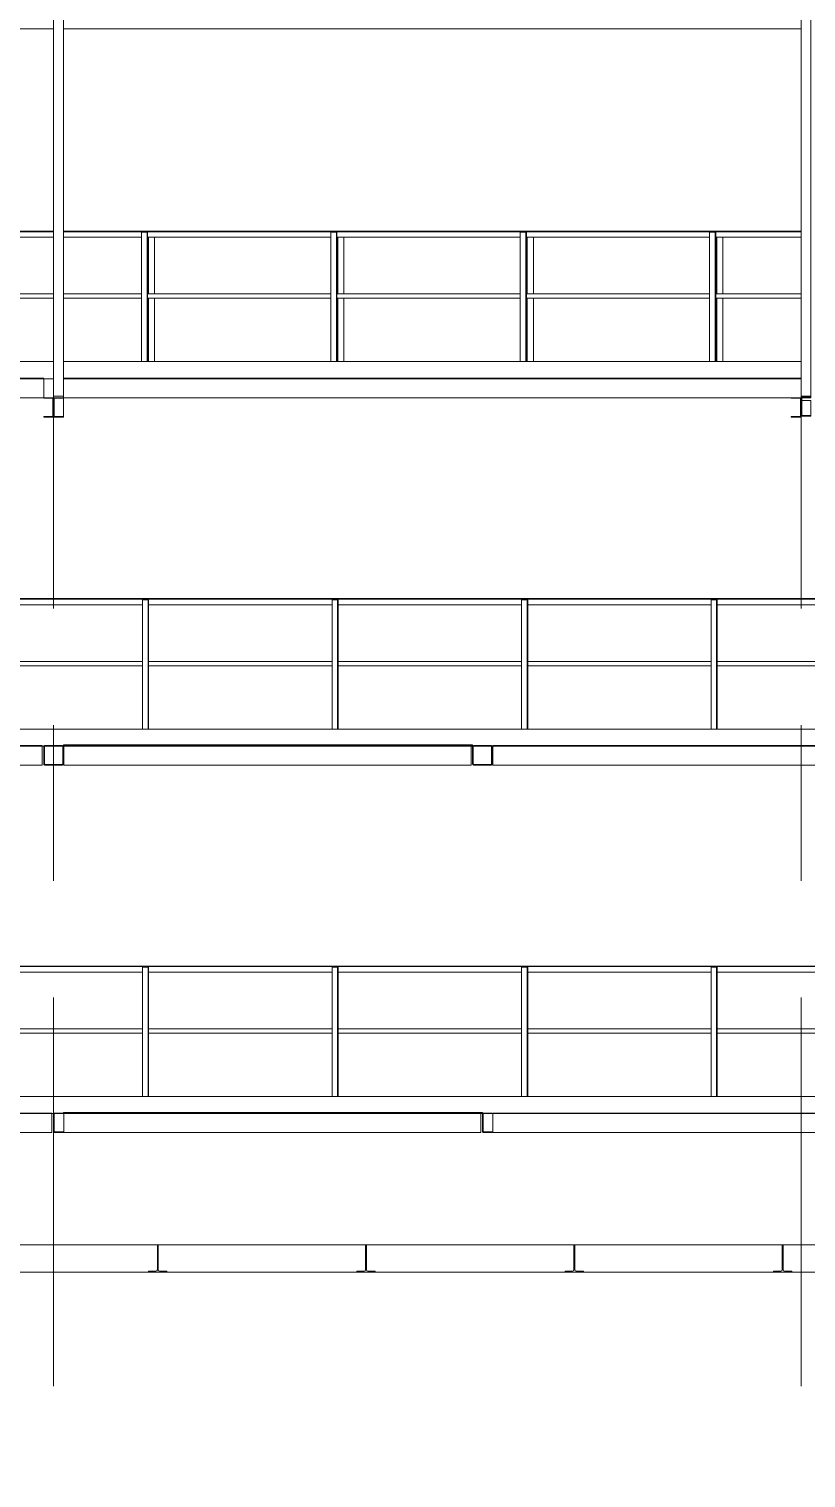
# Model space of a CAD drawing. Header units: millimetres. Extents: x -37960 to 31006, y -24503 to 30326.
# Drawn here: x -3883 to 2457, y 10320 to 22150 of the extents above; entities that cross this region are included whole.
import ezdxf

# ---------------------------------------------------------------- set-up
doc = ezdxf.new("R2010")
doc.units = ezdxf.units.MM
doc.linetypes.add('Осевые', pattern=[6350, 1270, -952.5, 3175, -952.5])
for name, color, linetype, lineweight in [('Балясины', 7, 'Continuous', 9), ('Каркас несущий', 7, 'Continuous', 9), ('Ограждение', 7, 'Continuous', 9), ('Перекрытия', 7, 'Continuous', 9), ('Поручни', 7, 'Continuous', 9), ('Стены', 7, 'Continuous', 9)]:
    doc.layers.add(name, color=color, linetype=linetype, lineweight=lineweight)
doc.layers.add('Оси-3', color=7, linetype='Осевые', lineweight=9, true_color=0xaaaaaa)

# ---------------------------------------------------------------- blocks, each defined once
blk = doc.blocks.new('Швеллеры стальные горячекатанные ГОСТ 8240-97_П_ - 30П-458163-Разрез 3-3')
at = {"layer": 'Каркас несущий'}
for p, q in [((-3683, 22150), (-9703, 22150)), ((2417, 22150), (-3603, 22150))]:
    blk.add_line(p, q, dxfattribs=at)
blk = doc.blocks.new('Двутавры горячекатанные с паралельными гранями полок СТО АСЧМ 20-93 _Б_ - 30Б1-537504-Разрез 3-3')
at = {"layer": 'Каркас несущий'}
for p, q in [((-14096, 12224), (-14096, 12021)), ((-14090, 12021), (-14090, 12224)), ((-14109, 12008), (-14167, 12008)), ((-14167, 12008), (-14167, 12000)), ((-14167, 12000), (-14018, 12000)), ((-14018, 12008), (-14077, 12008)), ((-14018, 12000), (-14018, 12008))]:
    blk.add_line(p, q, dxfattribs=at)
for centre, start, end in [((-14109, 12021), 270, 0), ((-14077, 12021), 180, 270)]:
    blk.add_arc(centre, 13, start, end, dxfattribs=at)
blk = doc.blocks.new('Ограждение - 50х5-V18-Разрез 3-3')
at = {"layer": 'Балясины'}
for p, q in [((4776, 14490), (4776, 13435)), ((4776, 14490), (4778, 14490)), ((4776, 14490), (4776, 13435)), ((4778, 14490), (4816, 14490)), ((4816, 14490), (4821, 14490)), ((4821, 14490), (4821, 13435)), ((4821, 14490), (4823, 14490)), ((4823, 14490), (4826, 14490)), ((4826, 14490), (4826, 13435)), ((4778, 13435), (4776, 13435)), ((4816, 13435), (4778, 13435)), ((4821, 13435), (4816, 13435)), ((4823, 13435), (4821, 13435)), ((4826, 13435), (4823, 13435))]:
    blk.add_line(p, q, dxfattribs=at)
blk = doc.blocks.new('Ограждение - Ограждение-591092-Разрез 3-3')
at = {"layer": 'Поручни'}
for p, q in [((-13690, 14495), (6362, 14495)), ((-13688, 14500), (6373, 14500)), ((-4453, 14450), (-2955, 14450)), ((-4453, 14450), (-2955, 14450)), ((-2907, 14450), (-1408, 14450)), ((-2907, 14450), (-1408, 14450)), ((-1360, 14450), (138, 14450)), ((-1360, 14450), (138, 14450)), ((186, 14450), (1685, 14450)), ((186, 14450), (1685, 14450)), ((1733, 14450), (3231, 14450)), ((1733, 14450), (3231, 14450)), ((-4453, 13987), (-2955, 13987)), ((-2913, 13987), (-2910, 13987)), ((-2907, 13987), (-1408, 13987)), ((-1367, 13987), (-1363, 13987)), ((-1360, 13987), (138, 13987)), ((180, 13987), (183, 13987)), ((186, 13987), (1685, 13987)), ((1726, 13987), (1730, 13987)), ((1733, 13987), (3231, 13987)), ((-4453, 13952), (-2955, 13952)), ((-2913, 13952), (-2910, 13952)), ((-2907, 13952), (-1408, 13952)), ((-1367, 13952), (-1363, 13952)), ((-1360, 13952), (138, 13952)), ((180, 13952), (183, 13952)), ((186, 13952), (1685, 13952)), ((1726, 13952), (1730, 13952)), ((1733, 13952), (3231, 13952)), ((-13733, 13435), (6373, 13435)), ((-13723, 13295), (6357, 13295))]:
    blk.add_line(p, q, dxfattribs=at)
for p in [(-7733, 0), (-6186, 0), (-4640, 0), (-3093, 0)]:
    blk.add_blockref('Ограждение - 50х5-V18-Разрез 3-3', p)
blk = doc.blocks.new('Швеллеры стальные гнутые равнополочные  ГОСТ 8278-83_Гн_ - Гн160x80x5-593075-Разрез 3-3')
at = {"layer": 'Каркас несущий'}
for p, q in [((-183, 13293), (-183, 13147)), ((-178, 13152), (-178, 13288)), ((-103, 13300), (-176, 13300)), ((-171, 13295), (-103, 13295)), ((-103, 13295), (-103, 13300)), ((-176, 13140), (-103, 13140)), ((-103, 13145), (-171, 13145)), ((-103, 13140), (-103, 13145))]:
    blk.add_line(p, q, dxfattribs=at)
for centre, start, end in [((-176, 13293), 90, 180), ((-171, 13288), 90, 180), ((-176, 13147), 180, 270), ((-171, 13152), 180, 270)]:
    blk.add_arc(centre, 7, start, end, dxfattribs=at)
blk = doc.blocks.new('Швеллеры стальные гнутые равнополочные  ГОСТ 8278-83_Гн_ - Гн160x80x5-592953-Разрез 3-3')
at = {"layer": 'Каркас несущий'}
for p, q in [((3304, 13300), (-98, 13300)), ((-98, 13293), (-98, 13295)), ((-98, 13147), (-98, 13293)), ((3304, 13295), (3304, 13293)), ((3304, 13293), (3304, 13147)), ((-98, 13140), (-98, 13147)), ((-98, 13140), (3304, 13140)), ((3304, 13140), (-98, 13140)), ((3304, 13147), (3304, 13140))]:
    blk.add_line(p, q, dxfattribs=at)
blk = doc.blocks.new('Ограждение - Ограждение-594142-Разрез 3-3')
at = {"layer": 'Поручни'}
for p, q in [((-13690, 17495), (6362, 17495)), ((-13688, 17500), (6373, 17500)), ((-4453, 17450), (-2955, 17450)), ((-4453, 17450), (-2955, 17450)), ((-2907, 17450), (-1408, 17450)), ((-2907, 17450), (-1408, 17450)), ((-1360, 17450), (138, 17450)), ((-1360, 17450), (138, 17450)), ((186, 17450), (1685, 17450)), ((186, 17450), (1685, 17450)), ((1733, 17450), (3231, 17450)), ((1733, 17450), (3231, 17450)), ((-4453, 16987), (-2955, 16987)), ((-4453, 16952), (-2955, 16952)), ((-2913, 16987), (-2910, 16987)), ((-2913, 16952), (-2910, 16952)), ((-2907, 16987), (-1408, 16987)), ((-2907, 16952), (-1408, 16952)), ((-1367, 16987), (-1363, 16987)), ((-1367, 16952), (-1363, 16952)), ((-1360, 16987), (138, 16987)), ((-1360, 16952), (138, 16952)), ((180, 16987), (183, 16987)), ((180, 16952), (183, 16952)), ((186, 16987), (1685, 16987)), ((186, 16952), (1685, 16952)), ((1726, 16987), (1730, 16987)), ((1726, 16952), (1730, 16952)), ((1733, 16987), (3231, 16987)), ((1733, 16952), (3231, 16952)), ((-13733, 16435), (6373, 16435)), ((-13723, 16295), (6357, 16295))]:
    blk.add_line(p, q, dxfattribs=at)
for p in [(-7733, 3000), (-6186, 3000), (-4640, 3000), (-3093, 3000)]:
    blk.add_blockref('Ограждение - 50х5-V18-Разрез 3-3', p)
blk = doc.blocks.new('Швеллеры стальные гнутые равнополочные  ГОСТ 8278-83_Гн_ - Гн160x80x5-598622-Разрез 3-3')
at = {"layer": 'Каркас несущий'}
for p, q in [((3224, 16300), (-98, 16300)), ((-98, 16293), (-98, 16288)), ((-98, 16147), (-98, 16293)), ((3224, 16293), (3224, 16147)), ((3224, 16288), (3224, 16293)), ((-98, 16152), (-98, 16147)), ((-98, 16140), (-98, 16147)), ((-98, 16140), (3224, 16140)), ((3224, 16140), (-98, 16140)), ((3224, 16147), (3224, 16152)), ((3224, 16147), (3224, 16140))]:
    blk.add_line(p, q, dxfattribs=at)
blk = doc.blocks.new('Швеллеры стальные гнутые равнополочные  ГОСТ 8278-83_Гн_ - Гн160x80x5-598693-Разрез 3-3')
at = {"layer": 'Каркас несущий'}
for p, q in [((-10683, 16300), (-10683, 16295)), ((-10610, 16300), (-10683, 16300)), ((-10683, 16295), (-10615, 16295)), ((-10608, 16288), (-10608, 16152)), ((-10603, 16147), (-10603, 16293)), ((-10615, 16145), (-10683, 16145)), ((-10683, 16145), (-10683, 16140)), ((-10683, 16140), (-10610, 16140))]:
    blk.add_line(p, q, dxfattribs=at)
for centre, start, end in [((-10615, 16288), 0, 90), ((-10610, 16293), 0, 90), ((-10615, 16152), 270, 0), ((-10610, 16147), 270, 0)]:
    blk.add_arc(centre, 7, start, end, dxfattribs=at)
blk = doc.blocks.new('Ограждение - 50х5-6021116-Разрез 3-3')
at = {"layer": 'Балясины'}
for p, q in [((6800, 9550), (6800, 9087)), ((6850, 9550), (6850, 9087)), ((6800, 9052), (6800, 8535)), ((6850, 9052), (6850, 8535)), ((6850, 8535), (6800, 8535))]:
    blk.add_line(p, q, dxfattribs=at)
blk = doc.blocks.new('Ограждение - 50х5-V26-Разрез 3-3')
at = {"layer": 'Балясины'}
for p, q in [((-6005, 20450), (-6005, 19987)), ((-6005, 19952), (-6005, 19435)), ((-6010, 19435), (-6048, 19435)), ((-6000, 19435), (-6003, 19435))]:
    blk.add_line(p, q, dxfattribs=at)
blk = doc.blocks.new('Ограждение - Ограждение-602424-Разрез 3-3')
at = {"layer": 'Поручни'}
for p, q in [((-9703, 20500), (-3683, 20500)), ((-3683, 20500), (-9703, 20500)), ((-3603, 20500), (2417, 20500)), ((2417, 20500), (-3603, 20500)), ((-3683, 20450), (-4461, 20450)), ((-4406, 20450), (-3683, 20450)), ((-4406, 20450), (-3683, 20450)), ((-3603, 20450), (-2963, 20450)), ((-3603, 20450), (-2963, 20450)), ((-2963, 20450), (-3603, 20450)), ((-1418, 20450), (-2915, 20450)), ((-2860, 20450), (-1418, 20450)), ((-2860, 20450), (-1418, 20450)), ((127, 20450), (-1370, 20450)), ((-1314, 20450), (127, 20450)), ((-1314, 20450), (127, 20450)), ((1673, 20450), (176, 20450)), ((233, 20450), (1673, 20450)), ((233, 20450), (1673, 20450)), ((2417, 20450), (1721, 20450)), ((1779, 20450), (2417, 20450)), ((1779, 20450), (2417, 20450)), ((-3683, 19987), (-4461, 19987)), ((-3683, 19952), (-4461, 19952)), ((-4406, 19987), (-3683, 19987)), ((-4406, 19952), (-3683, 19952)), ((-3603, 19987), (-2963, 19987)), ((-2963, 19987), (-3603, 19987)), ((-3603, 19952), (-2963, 19952)), ((-2963, 19952), (-3603, 19952)), ((-2918, 19987), (-2922, 19987)), ((-2918, 19952), (-2922, 19952)), ((-1418, 19987), (-2915, 19987)), ((-1418, 19952), (-2915, 19952)), ((-2913, 19987), (-2910, 19987)), ((-2913, 19952), (-2910, 19952)), ((-2860, 19987), (-1418, 19987)), ((-2860, 19952), (-1418, 19952)), ((-1373, 19987), (-1376, 19987)), ((-1373, 19952), (-1376, 19952)), ((127, 19987), (-1370, 19987)), ((127, 19952), (-1370, 19952)), ((-1367, 19987), (-1364, 19987)), ((-1367, 19952), (-1364, 19952)), ((-1314, 19987), (127, 19987)), ((-1314, 19952), (127, 19952)), ((172, 19987), (169, 19987)), ((172, 19952), (169, 19952)), ((1673, 19987), (176, 19987)), ((1673, 19952), (176, 19952)), ((180, 19987), (183, 19987)), ((180, 19952), (183, 19952)), ((233, 19987), (1673, 19987)), ((233, 19952), (1673, 19952)), ((1718, 19987), (1714, 19987)), ((1718, 19952), (1714, 19952)), ((2417, 19987), (1721, 19987)), ((2417, 19952), (1721, 19952)), ((1726, 19987), (1729, 19987)), ((1726, 19952), (1729, 19952)), ((1779, 19987), (2417, 19987)), ((1779, 19952), (2417, 19952)), ((-9703, 19435), (-3683, 19435)), ((-9703, 19435), (-3683, 19435)), ((-3603, 19435), (2417, 19435)), ((-3603, 19435), (2417, 19435)), ((-3763, 19295), (-3683, 19295)), ((-3683, 19295), (-3763, 19295))]:
    blk.add_line(p, q, dxfattribs=at)
for name, p in [('Ограждение - 50х5-V26-Разрез 3-3', (3093, 0)), ('Ограждение - 50х5-6021116-Разрез 3-3', (-9709, 10900)), ('Ограждение - 50х5-V26-Разрез 3-3', (4640, 0)), ('Ограждение - 50х5-6021116-Разрез 3-3', (-8163, 10900)), ('Ограждение - 50х5-V26-Разрез 3-3', (6186, 0)), ('Ограждение - 50х5-6021116-Разрез 3-3', (-6617, 10900)), ('Ограждение - 50х5-V26-Разрез 3-3', (7733, 0)), ('Ограждение - 50х5-6021116-Разрез 3-3', (-5071, 10900))]:
    blk.add_blockref(name, p)
blk = doc.blocks.new('Ограждение - Ограждение-602891-Разрез 3-3')
at = {"layer": 'Поручни'}
for p, q in [((-9703, 20500), (-3683, 20500)), ((-9703, 20495), (-3683, 20495)), ((-3603, 20500), (2417, 20500)), ((-3603, 20495), (2417, 20495)), ((-4461, 20450), (-3683, 20450)), ((-4461, 20450), (-3683, 20450)), ((-3603, 20450), (-2963, 20450)), ((-3603, 20450), (-2963, 20450)), ((-2915, 20450), (-1418, 20450)), ((-2915, 20450), (-1418, 20450)), ((-1370, 20450), (127, 20450)), ((-1370, 20450), (127, 20450)), ((176, 20450), (1673, 20450)), ((176, 20450), (1673, 20450)), ((1721, 20450), (2417, 20450)), ((1721, 20450), (2417, 20450)), ((-4461, 19987), (-3683, 19987)), ((-4461, 19952), (-3683, 19952)), ((-3603, 19987), (-2963, 19987)), ((-3603, 19952), (-2963, 19952)), ((-2922, 19987), (-2918, 19987)), ((-2922, 19952), (-2918, 19952)), ((-2915, 19987), (-1418, 19987)), ((-2915, 19952), (-1418, 19952)), ((-1376, 19987), (-1373, 19987)), ((-1376, 19952), (-1373, 19952)), ((-1370, 19987), (127, 19987)), ((-1370, 19952), (127, 19952)), ((169, 19987), (172, 19987)), ((169, 19952), (172, 19952)), ((176, 19987), (1673, 19987)), ((176, 19952), (1673, 19952)), ((1714, 19987), (1718, 19987)), ((1714, 19952), (1718, 19952)), ((1721, 19987), (2417, 19987)), ((1721, 19952), (2417, 19952)), ((-9703, 19435), (-3683, 19435)), ((-3603, 19435), (2417, 19435)), ((-9703, 19295), (-3683, 19295)), ((-3603, 19295), (2417, 19295))]:
    blk.add_line(p, q, dxfattribs=at)
for p in [(-7741, 6000), (-6196, 6000), (-4650, 6000), (-3105, 6000)]:
    blk.add_blockref('Ограждение - 50х5-V18-Разрез 3-3', p)
blk = doc.blocks.new('Швеллеры стальные гнутые равнополочные  ГОСТ 8278-83_Гн_ - Гн160x80x5-583658-Разрез 3-3')
at = {"layer": 'Каркас несущий'}
for p, q in [((2337, 19140), (2337, 19135)), ((2410, 19140), (2337, 19140)), ((2337, 19135), (2405, 19135)), ((2412, 19128), (2412, 18992)), ((2417, 18987), (2417, 19133)), ((2405, 18985), (2337, 18985)), ((2337, 18985), (2337, 18980)), ((2337, 18980), (2410, 18980))]:
    blk.add_line(p, q, dxfattribs=at)
for centre, start, end in [((2405, 19128), 0, 90), ((2410, 19133), 0, 90), ((2405, 18992), 270, 0), ((2410, 18987), 270, 0)]:
    blk.add_arc(centre, 7, start, end, dxfattribs=at)
blk = doc.blocks.new('Швеллеры стальные гнутые равнополочные  ГОСТ 8278-83_Гн_ - Гн160x80x5-609627-Разрез 3-3')
at = {"layer": 'Каркас несущий'}
for p, q in [((2417, 19259), (2417, 19137)), ((2497, 19266), (2497, 19143)), ((2417, 19137), (2417, 18995)), ((2422, 19000), (2422, 19132)), ((2497, 19143), (2424, 19143)), ((2429, 19138), (2497, 19138)), ((2429, 19116), (2497, 19116)), ((2497, 19138), (2497, 19143)), ((2497, 19116), (2497, 18994)), ((2424, 18989), (2497, 18989)), ((2497, 18994), (2429, 18994)), ((2497, 18989), (2497, 18994))]:
    blk.add_line(p, q, dxfattribs=at)
for centre, major_axis, start_param, end_param in [((2424, 19137), (7, 0), 1.570796, 3.141593), ((2429, 19132), (7, 0), 1.570796, 3.141593), ((2429, 19123), (-7, 0), 0, 1.570796), ((2424, 18995), (7, 0), 3.141593, 4.712389), ((2429, 19000), (-7, 0), 0, 1.570796)]:
    blk.add_ellipse(centre, major_axis=major_axis, ratio=0.966257, start_param=start_param, end_param=end_param, dxfattribs=at)
blk = doc.blocks.new('Швеллеры стальные гнутые равнополочные  ГОСТ 8278-83_Гн_ - Гн160x80x5-609067-Разрез 3-3')
at = {"layer": 'Каркас несущий'}
for p, q in [((-3683, 19133), (-3683, 18987)), ((-3678, 18992), (-3678, 19128)), ((-3603, 19140), (-3676, 19140)), ((-3671, 19135), (-3603, 19135)), ((-3603, 19135), (-3603, 19140)), ((-3676, 18980), (-3603, 18980)), ((-3603, 18985), (-3671, 18985)), ((-3603, 18980), (-3603, 18985))]:
    blk.add_line(p, q, dxfattribs=at)
for centre, start, end in [((-3676, 19133), 90, 180), ((-3671, 19128), 90, 180), ((-3676, 18987), 180, 270), ((-3671, 18992), 180, 270)]:
    blk.add_arc(centre, 7, start, end, dxfattribs=at)
blk = doc.blocks.new('Швеллеры стальные гнутые равнополочные  ГОСТ 8278-83_Гн_ - Гн160x80x5-609681-Разрез 3-3')
at = {"layer": 'Каркас несущий'}
for p, q in [((2417, 19300), (-3603, 19300)), ((-3603, 19293), (-3603, 19288)), ((-3603, 19147), (-3603, 19293)), ((2417, 19293), (2417, 19147)), ((2417, 19288), (2417, 19293)), ((-3603, 19152), (-3603, 19147)), ((-3603, 19140), (-3603, 19147)), ((-3603, 19140), (2417, 19140)), ((2417, 19140), (-3603, 19140)), ((2417, 19147), (2417, 19152)), ((2417, 19147), (2417, 19140))]:
    blk.add_line(p, q, dxfattribs=at)
blk = doc.blocks.new('Швеллеры стальные гнутые равнополочные  ГОСТ 8278-83_Гн_ - Гн160x80x5-600901-Разрез 3-3')
at = {"layer": 'Каркас несущий'}
for p, q in [((-3763, 19300), (-9703, 19300)), ((-9703, 19293), (-9703, 19288)), ((-9703, 19147), (-9703, 19293)), ((-3763, 19293), (-3763, 19147)), ((-3763, 19288), (-3763, 19293)), ((-9703, 19152), (-9703, 19147)), ((-9703, 19140), (-9703, 19147)), ((-9703, 19140), (-3763, 19140)), ((-3763, 19140), (-9703, 19140)), ((-3763, 19147), (-3763, 19152)), ((-3763, 19147), (-3763, 19140))]:
    blk.add_line(p, q, dxfattribs=at)
blk = doc.blocks.new('Швеллеры стальные гнутые равнополочные  ГОСТ 8278-83_Гн_ - Гн160x80x5-609037-Разрез 3-3')
at = {"layer": 'Каркас несущий'}
for p, q in [((2417, 22500), (2417, 22450)), ((2417, 22500), (2424, 22500)), ((2424, 22500), (2419, 22500)), ((2424, 22500), (2497, 22500)), ((2429, 22500), (2424, 22500)), ((2424, 22500), (2429, 22500)), ((2429, 22500), (2497, 22500)), ((2497, 22500), (2497, 19153)), ((2497, 22500), (2497, 20500)), ((2417, 22150), (2417, 19153)), ((2497, 20497), (2497, 19153)), ((2424, 19153), (2417, 19153)), ((2419, 19153), (2424, 19153)), ((2429, 19153), (2424, 19153)), ((2424, 19153), (2429, 19153)), ((2497, 19153), (2424, 19153)), ((2497, 19153), (2429, 19153))]:
    blk.add_line(p, q, dxfattribs=at)
blk = doc.blocks.new('Швеллеры стальные гнутые равнополочные  ГОСТ 8278-83_Гн_ - Гн160x80x5-609068-Разрез 3-3')
at = {"layer": 'Каркас несущий'}
for p, q in [((-3683, 22500), (-3683, 22450)), ((-3603, 22500), (-3603, 20500)), ((-3603, 22500), (-3603, 20500)), ((-3683, 22150), (-3683, 20500)), ((-3683, 20450), (-3683, 19987)), ((-3603, 20450), (-3603, 19987)), ((-3603, 20450), (-3603, 19987)), ((-3683, 19952), (-3683, 19435)), ((-3603, 19952), (-3603, 19435)), ((-3603, 19952), (-3603, 19435)), ((-3683, 19295), (-3683, 18980)), ((-3603, 19295), (-3603, 18980)), ((-3603, 19295), (-3603, 18980)), ((-3676, 18980), (-3683, 18980)), ((-3681, 18980), (-3676, 18980)), ((-3603, 18980), (-3676, 18980)), ((-3671, 18980), (-3676, 18980)), ((-3676, 18980), (-3671, 18980)), ((-3603, 18980), (-3671, 18980))]:
    blk.add_line(p, q, dxfattribs=at)

msp = doc.modelspace()

# ---------------------------------------------------------------- linework, layer by layer
at = {"layer": 'Каркас несущий'}
for p, q in [((-3758.9, 22150), (-3682.9, 22150)), ((-3757.3, 22150), (-3753.4, 22150)), ((-3753.4, 22150), (-3757.3, 22150)), ((-3697.6, 22150), (-3753.4, 22150)), ((-3697.6, 22150), (-3688.1, 22150)), ((-3697.6, 22150), (-3688.1, 22150)), ((7397.1, 12000), (-14762.9, 12000))]:
    msp.add_line(p, q, dxfattribs=at)
at = {"layer": 'Оси-3'}
for p, q in [((-3682.9, -22903.4), (-3682.9, 29000)), ((2417.1, -22903.4), (2417.1, 29000))]:
    msp.add_line(p, q, dxfattribs=at)
at = {"layer": 'Перекрытия'}
for p, q in [((-3602.9, 16305), (-262.9, 16305)), ((-3602.9, 16305), (-3602.9, 16300)), ((-262.9, 16300), (-3602.9, 16300)), ((-262.9, 16300), (-262.9, 16305)), ((-3602.9, 13305), (-182.9, 13305)), ((-3602.9, 13305), (-3602.9, 13300)), ((-182.9, 13300), (-3602.9, 13300)), ((-182.9, 13300), (-182.9, 13305))]:
    msp.add_line(p, q, dxfattribs=at)
at = {"layer": 'Стены'}
msp.add_line((-14762.8, 12224), (7397, 12224), dxfattribs=at)

# ---------------------------------------------------------------- block references
at = {"layer": 'Каркас несущий'}
for name, p in [('Швеллеры стальные гнутые равнополочные  ГОСТ 8278-83_Гн_ - Гн160x80x5-609037-Разрез 3-3', (-6100, 0)), ('Швеллеры стальные гнутые равнополочные  ГОСТ 8278-83_Гн_ - Гн160x80x5-609068-Разрез 3-3', (0, 0)), ('Швеллеры стальные гнутые равнополочные  ГОСТ 8278-83_Гн_ - Гн160x80x5-609037-Разрез 3-3', (0, 0)), ('Швеллеры стальные горячекатанные ГОСТ 8240-97_П_ - 30П-458163-Разрез 3-3', (0, 0)), ('Швеллеры стальные гнутые равнополочные  ГОСТ 8278-83_Гн_ - Гн160x80x5-600901-Разрез 3-3', (0, 0)), ('Швеллеры стальные гнутые равнополочные  ГОСТ 8278-83_Гн_ - Гн160x80x5-609681-Разрез 3-3', (0, 0)), ('Швеллеры стальные гнутые равнополочные  ГОСТ 8278-83_Гн_ - Гн160x80x5-609627-Разрез 3-3', (0, 0)), ('Швеллеры стальные гнутые равнополочные  ГОСТ 8278-83_Гн_ - Гн160x80x5-583658-Разрез 3-3', (-6100, 0)), ('Швеллеры стальные гнутые равнополочные  ГОСТ 8278-83_Гн_ - Гн160x80x5-609067-Разрез 3-3', (0, 0)), ('Швеллеры стальные гнутые равнополочные  ГОСТ 8278-83_Гн_ - Гн160x80x5-583658-Разрез 3-3', (0, 0)), ('Швеллеры стальные гнутые равнополочные  ГОСТ 8278-83_Гн_ - Гн160x80x5-598622-Разрез 3-3', (-7000, 0)), ('Швеллеры стальные гнутые равнополочные  ГОСТ 8278-83_Гн_ - Гн160x80x5-593075-Разрез 3-3', (-3580, 3000)), ('Швеллеры стальные гнутые равнополочные  ГОСТ 8278-83_Гн_ - Гн160x80x5-598693-Разрез 3-3', (7000, 0)), ('Швеллеры стальные гнутые равнополочные  ГОСТ 8278-83_Гн_ - Гн160x80x5-598622-Разрез 3-3', (-3500, 0)), ('Швеллеры стальные гнутые равнополочные  ГОСТ 8278-83_Гн_ - Гн160x80x5-593075-Разрез 3-3', (-80, 3000)), ('Швеллеры стальные гнутые равнополочные  ГОСТ 8278-83_Гн_ - Гн160x80x5-598693-Разрез 3-3', (10500, 0)), ('Швеллеры стальные гнутые равнополочные  ГОСТ 8278-83_Гн_ - Гн160x80x5-598622-Разрез 3-3', (0, 0)), ('Швеллеры стальные гнутые равнополочные  ГОСТ 8278-83_Гн_ - Гн160x80x5-592953-Разрез 3-3', (-7000, 0)), ('Швеллеры стальные гнутые равнополочные  ГОСТ 8278-83_Гн_ - Гн160x80x5-593075-Разрез 3-3', (-3500, 0)), ('Швеллеры стальные гнутые равнополочные  ГОСТ 8278-83_Гн_ - Гн160x80x5-592953-Разрез 3-3', (-3500, 0)), ('Швеллеры стальные гнутые равнополочные  ГОСТ 8278-83_Гн_ - Гн160x80x5-593075-Разрез 3-3', (0, 0)), ('Швеллеры стальные гнутые равнополочные  ГОСТ 8278-83_Гн_ - Гн160x80x5-592953-Разрез 3-3', (0, 0)), ('Двутавры горячекатанные с паралельными гранями полок СТО АСЧМ 20-93 _Б_ - 30Б1-537504-Разрез 3-3', (11260, 0)), ('Двутавры горячекатанные с паралельными гранями полок СТО АСЧМ 20-93 _Б_ - 30Б1-537504-Разрез 3-3', (12960, 0)), ('Двутавры горячекатанные с паралельными гранями полок СТО АСЧМ 20-93 _Б_ - 30Б1-537504-Разрез 3-3', (14660, 0)), ('Двутавры горячекатанные с паралельными гранями полок СТО АСЧМ 20-93 _Б_ - 30Б1-537504-Разрез 3-3', (16360, 0))]:
    msp.add_blockref(name, p, dxfattribs=at)
at = {"layer": 'Ограждение'}
for name in ['Ограждение - Ограждение-602424-Разрез 3-3', 'Ограждение - Ограждение-602891-Разрез 3-3', 'Ограждение - Ограждение-594142-Разрез 3-3', 'Ограждение - Ограждение-591092-Разрез 3-3']:
    msp.add_blockref(name, (0, 0), dxfattribs=at)

doc.saveas('drawing.dxf')
